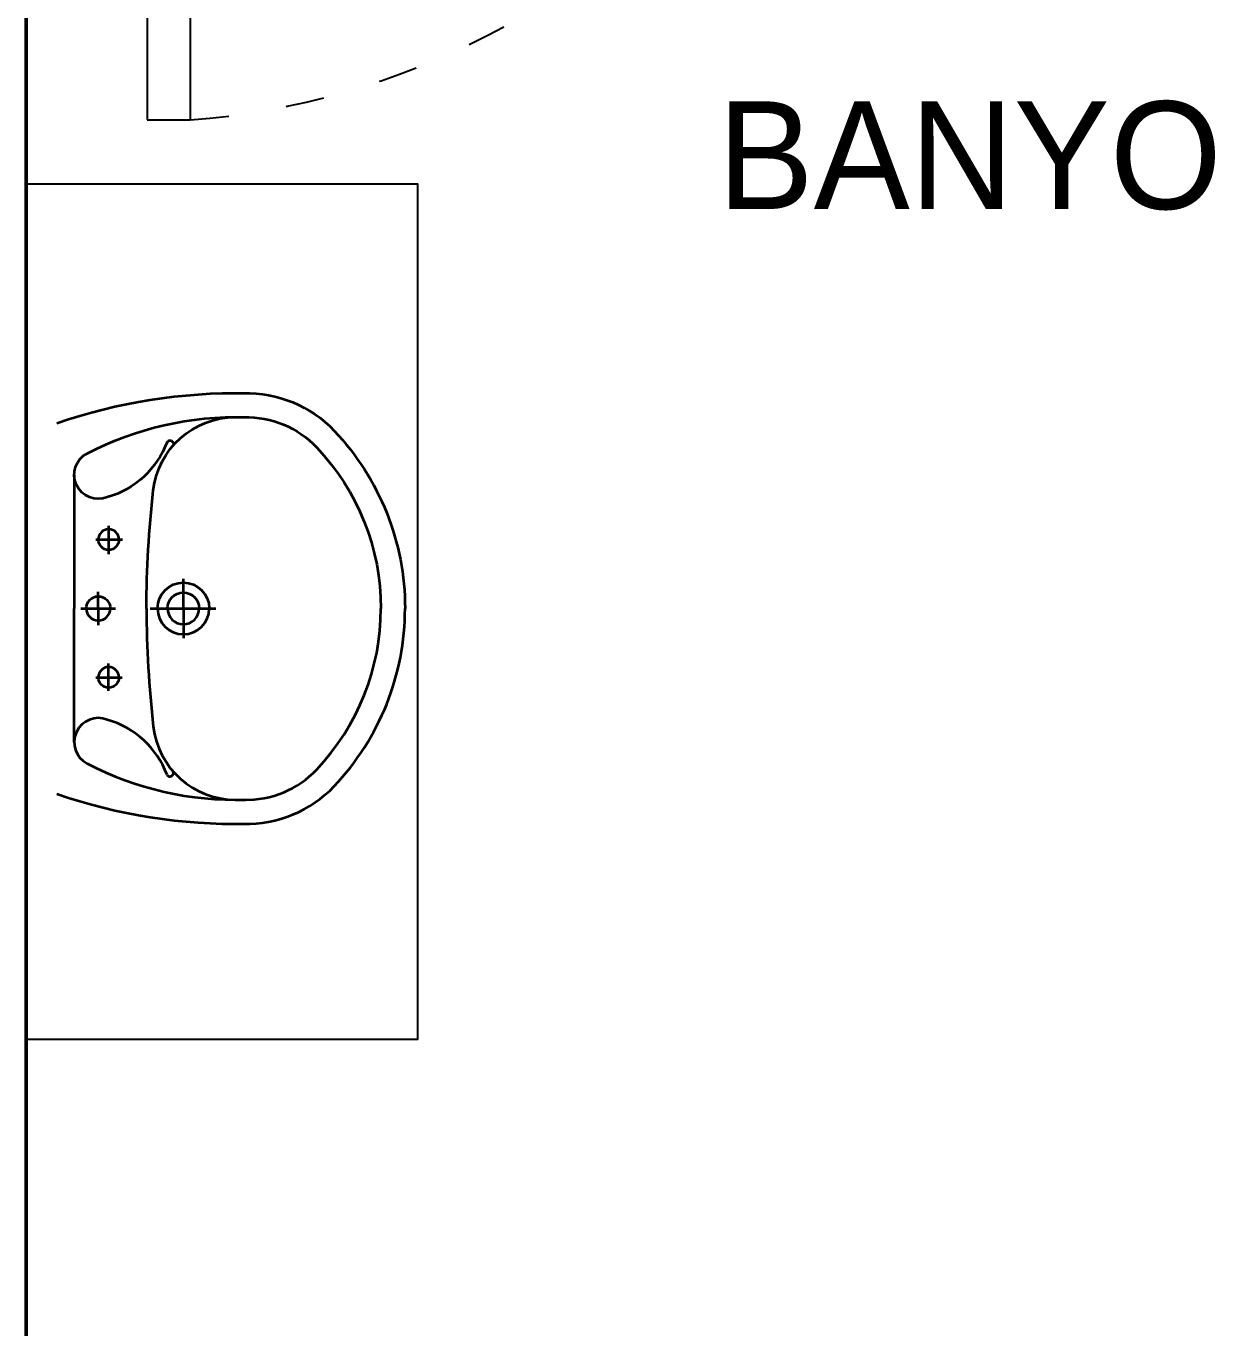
# Model space of a CAD drawing. Header units: millimetres. Extents: x 38 to 2348, y 24 to 977.
# Drawn here: x 648.4 to 758.8, y 144.9 to 265.8 of the extents above; entities that cross this region are included whole.
import ezdxf

# ---------------------------------------------------------------- set-up
doc = ezdxf.new("R2010")
doc.units = ezdxf.units.MM
doc.linetypes.add('ACAD_ISO03W100', pattern=[30, 12, -18])
doc.layers.add('14_ISLAK_MEKAN_TEFRİŞ', color=134, linetype='Continuous')
doc.layers.add('6_YAZI', color=7, linetype='Continuous')
for name, color, linetype, lineweight in [('1_DUVAR', 7, 'Continuous', 50), ('KOLON', 40, 'Continuous', 50), ('Pencere', 150, 'Continuous', 25)]:
    doc.layers.add(name, color=color, linetype=linetype, lineweight=lineweight)
doc.styles.add('Annotative', font='Txt')

# ---------------------------------------------------------------- blocks, each defined once
blk = doc.blocks.new('dsfghj')
at = {"color": 0, "lineweight": 35}
for p, q in [((474614.765142, 4590007.27244), (474614.765142, 4590004.11184)), ((474613.25977, 4590005.703596), (474616.333377, 4590005.703596)), ((474623.438087, 4589997.703596), (474623.438087, 4590001.164793)), ((474613.565142, 4589997.703596), (474613.565142, 4589999.627204)), ((474611.521527, 4589997.703596), (474615.551322, 4589997.703596)), ((474613.565142, 4589997.703596), (474613.565142, 4589995.78323)), ((474619.581116, 4589997.703596), (474627.216515, 4589997.703596)), ((474623.438087, 4589997.703596), (474623.438087, 4589994.24564)), ((474614.765142, 4589988.095282), (474614.765142, 4589991.384015)), ((474613.25977, 4589989.703596), (474616.376066, 4589989.703596))]:
    blk.add_line(p, q, dxfattribs=at)
at = {"color": 0, "lineweight": 35, "flags": 128}
for points in [[(474608.765142, 4590019.228803, -0.087514), (474630.725373, 4590022.703472, -0.087514)], [(474630.39066, 4590022.698066, -0.213368), (474640.950673, 4590018.328596, -0.213368)], [(474621.539049, 4590017.011218, -0.237713), (474614.607578, 4590010.619973, -0.952509), (474612.275247, 4590015.70388, -0.127864), (474630.675929, 4590019.903909)], [(474619.165142, 4589997.703596, -0.028625), (474619.950466, 4590011.409839, -0.380474), (474629.467625, 4590019.913319, -0.380474)], [(474630.469346, 4590019.899172, -0.213368), (474638.917357, 4590016.403596, -0.191812), (474646.365142, 4589997.703596)], [(474621.539049, 4590017.011218, -1.090035), (474622.187414, 4590016.547656, -1.090035)], [(474640.950673, 4590018.328596, -0.191812), (474649.165142, 4589997.703596, -0.191812)], [(474615.965142, 4590005.703596, 1), (474613.565142, 4590005.703596, 1)], [(474615.965142, 4590005.703596, -1), (474613.565142, 4590005.703596, -1)], [(474620.438087, 4589997.703596, -1), (474626.438087, 4589997.703596, -1)], [(474612.165142, 4589997.703596, -1), (474614.965142, 4589997.703596, -1)], [(474621.598087, 4589997.703596, -1), (474625.278087, 4589997.703596, -1)], [(474612.165142, 4589997.703596, 1), (474614.965142, 4589997.703596, 1)], [(474619.165142, 4589997.703596, 0.028625), (474619.950466, 4589983.997352, 0.380474), (474629.467625, 4589975.493873, 0.380474)], [(474620.438087, 4589997.703596, 1), (474626.438087, 4589997.703596, 1)], [(474621.598087, 4589997.703596, 1), (474625.278087, 4589997.703596, 1)], [(474630.469346, 4589975.508019, 0.213368), (474638.917357, 4589979.003596, 0.191812), (474646.365142, 4589997.703596)], [(474640.950673, 4589977.078596, 0.191812), (474649.165142, 4589997.703596, 0.191812)], [(474615.965142, 4589989.703596, 1), (474613.565142, 4589989.703596, 1)], [(474615.965142, 4589989.703596, -1), (474613.565142, 4589989.703596, -1)], [(474621.539049, 4589978.395973, 0.237713), (474614.607578, 4589984.787218, 0.952509), (474612.275247, 4589979.703311, 0.127864), (474630.675929, 4589975.503282)], [(474621.539049, 4589978.395973, 1.090035), (474622.187414, 4589978.859535, 1.090035)], [(474630.39066, 4589972.709125, 0.213368), (474640.950673, 4589977.078596, 0.213368)], [(474608.765142, 4589976.178388, 0.087514), (474630.725373, 4589972.703719, 0.087514)]]:
    blk.add_lwpolyline(points, format="xyb", dxfattribs=at)
for points in [[(474610.765142, 4590013.218689), (474610.765142, 4589997.703596)], [(474610.765142, 4589982.188502), (474610.765142, 4589997.703596)], [(474611.722966, 4589997.703596), (474615.551322, 4589997.703596)], [(474620.04732, 4589997.703596), (474626.962938, 4589997.703596)]]:
    blk.add_lwpolyline(points, dxfattribs=at)
blk = doc.blocks.new('rtrt', base_point=(648.4018, 171.7496))
at = {"layer": '14_ISLAK_MEKAN_TEFRİŞ', "elevation": -0.000053, "flags": 128}
blk.add_lwpolyline([(648.401802, 171.749571), (684.77685, 171.749571), (684.77685, 251.154075), (648.401802, 251.154075)], close=True, dxfattribs=at)
at = {"layer": '14_ISLAK_MEKAN_TEFRİŞ', "xscale": -0.8, "yscale": 0.8, "zscale": 0.8, "rotation": 180}
blk.add_blockref('dsfghj', (-379035.739866, 3672209.91684, -0.000053), dxfattribs=at)
blk = doc.blocks.new('*U5')
at = {"layer": 'Pencere', "lineweight": 25, "ltscale": 5}
for p, q in [((-9, 7), (-9, 86.899937)), ((-5, 86.899937), (-9, 86.899937)), ((-5, 7), (-5, 86.899937)), ((-84.5, 7), (-84.5, 8.5)), ((-84.5, 8.5), (-77.5, 8.5)), ((-77.5, 8.5), (-77.5, 7)), ((-2.5, 7), (-2.5, 8.5)), ((-2.5, 8.5), (4.5, 8.5)), ((4.5, 8.5), (4.5, 7)), ((-5, 7), (-9, 7)), ((-84.5, -7), (-84.5, -8.5)), ((-77.5, -8.5), (-77.5, -7)), ((-5, -7), (-75, -7)), ((-2.5, -7), (-2.5, -8.5)), ((4.5, -8.5), (4.5, -7)), ((-84.5, -8.5), (-77.5, -8.5)), ((-2.5, -8.5), (4.5, -8.5))]:
    blk.add_line(p, q, dxfattribs=at)
at = {"layer": 'Pencere', "lineweight": 25, "ltscale": 5, "flags": 128}
for points in [[(-75, -7), (-75, 7), (-80, 7), (-80, -7), (-75, -7)], [(0, -7), (0, 7), (-5, 7), (-5, -7), (0, -7)]]:
    blk.add_lwpolyline(points, dxfattribs=at)
at = {"layer": 'Pencere', "linetype": 'ACAD_ISO03W100', "lineweight": 25, "ltscale": 0.3}
blk.add_arc((-3.520318, 15.164474), 71.944448, 94.36819, 186.516136, dxfattribs=at)

msp = doc.modelspace()

# ---------------------------------------------------------------- linework, layer by layer
at = {"layer": '1_DUVAR'}
msp.add_line((648.401802, 339.022699), (648.401802, 44.02326), dxfattribs=at)

# ---------------------------------------------------------------- block references
at = {"linetype": 'ByBlock'}
msp.add_blockref('rtrt', (648.4018, 171.7496), dxfattribs=at)
at = {"layer": 'KOLON', "rotation": 180}
msp.add_blockref('*U5', (654.644157, 344.022699, -0.000025), dxfattribs=at)

# ---------------------------------------------------------------- texts
at = {"layer": '6_YAZI', "style": 'Annotative'}
msp.add_text('BANYO', height=10, dxfattribs=at).set_placement((712.621302, 248.851361))

doc.saveas('drawing.dxf')
